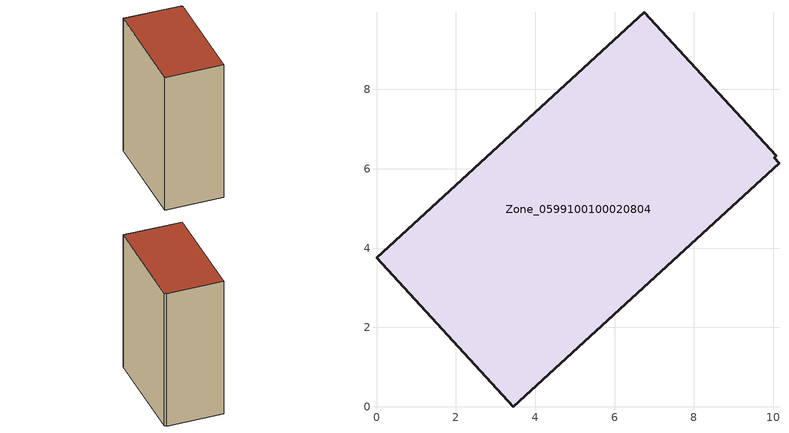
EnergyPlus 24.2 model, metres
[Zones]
Zone_0599100100020804
 floor ground (C_G): 10.07,6.33 10.02,6.28 10.14,6.14 3.45,0 0,3.76 6.74,9.95 z3.42
 wall outside (C_F): 10.07,6.33 6.74,9.95 0,3.76 3.45,0 10.14,6.14 10.02,6.28 10.07,6.33 z3.42:16.19
 roof outside (C_R): 10.02,6.28 10.07,6.33 6.74,9.95 0,3.76 3.45,0 10.14,6.14 z16.19
[BUILDING]
Pand.0599100100020804: North Axis=0; Terrain=City; Loads Convergence Tolerance Value=0.04; Temperature Convergence Tolerance Value=0.4; Solar Distribution=FullExterior; Maximum Number of Warmup Days=25; Minimum Number of Warmup Days=1
[Site:Location]
Rotterdam.The.Hague.AP_ZH_NLD Design_Conditions: Latitude=51.96; Longitude=4.45; Time Zone=1; Elevation=-4.5
[SITE:GROUNDTEMPERATURE:BUILDINGSURFACE]
18, 18, 18, 18, 18, 18, 18, 18, 18, 18, 18, 18
[MATERIAL] Thermal Absorptance=0.9; Solar Absorptance=0.7; Visible Absorptance=0.7
Name | Roughness | Thickness | Conductivity | Density | Specific Heat
G.TI.2015-2018 | MediumSmooth | 0.15 | 0.0428571 | 540 | 1210
F.TI.2015-2018 | Rough | 0.3 | 0.0666667 | 1920 | 840
R.TI.2015-2018 | MediumRough | 0.2 | 0.0333333 | 1500 | 1000
[CONSTRUCTION]
C_G: G.TI.2015-2018
C_F: F.TI.2015-2018
C_R: R.TI.2015-2018
[ZONE]
Zone_0599100100020804: Type=1; Multiplier=1; Ceiling Height=Autocalculate; Volume=Autocalculate; Floor Area=autocalculate; Part of Total Floor Area=Yes
[ZONEINFILTRATION:DESIGNFLOWRATE]
Infil_Zone_0599100100020804: Zone or ZoneList or Space or SpaceList=Zone_0599100100020804; Schedule=AlwaysOn; Design Flow Rate Calculation Method=Flow/Area; Flow Rate per Floor Area=0.0015; Constant Term Coefficient=1; Temperature Term Coefficient=0; Velocity Term Coefficient=0; Velocity Squared Term Coefficient=0
[HVACTEMPLATE:ZONE:IDEALLOADSAIRSYSTEM]
Zone_0599100100020804: Maximum Heating Supply Air Temperature=50; Minimum Cooling Supply Air Temperature=13; Maximum Heating Supply Air Humidity Ratio=0.0156; Minimum Cooling Supply Air Humidity Ratio=0.0077; Heating Limit=NoLimit; Cooling Limit=NoLimit; Dehumidification Control Type=ConstantSensibleHeatRatio; Cooling Sensible Heat Ratio=0.7; Dehumidification Setpoint=60; Humidification Control Type=None; Humidification Setpoint=30; Outdoor Air Method=None; Outdoor Air Flow Rate per Person=0.00944; Outdoor Air Flow Rate per Zone Floor Area=0; Outdoor Air Flow Rate per Zone=0; Demand Controlled Ventilation Type=None; Outdoor Air Economizer Type=NoEconomizer; Heat Recovery Type=None; Sensible Heat Recovery Effectiveness=0.7; Latent Heat Recovery Effectiveness=0.65
[ZONECONTROL:THERMOSTAT]
ThermostatControl_Zone_0599100100020804: Zone or ZoneList=Zone_0599100100020804; Control Type Schedule=DualSetpointControlType; Control 1=Thermostat_Zone_0599100100020804; Temperature Difference Between Cutout And Setpoint=0
[THERMOSTATSETPOINT:DUALSETPOINT]
Thermostat_Zone_0599100100020804: Heating Setpoint Temperature Schedule=HeatingSetpoint_Zone_0599100100020804; Cooling Setpoint Temperature Schedule=CoolingSetpoint_Zone_0599100100020804
[SCHEDULE:COMPACT]
HeatingSetpoint_Zone_0599100100020804: Through: 12/31, For: AllDays, Until: 24:00, 21
CoolingSetpoint_Zone_0599100100020804: Through: 12/31, For: AllDays, Until: 24:00, 24
DualSetpointControlType: Through: 12/31, For: AllDays, Until: 24:00, 4
AlwaysOn: Through: 12/31, For: AllDays, Until: 24:00, 1
